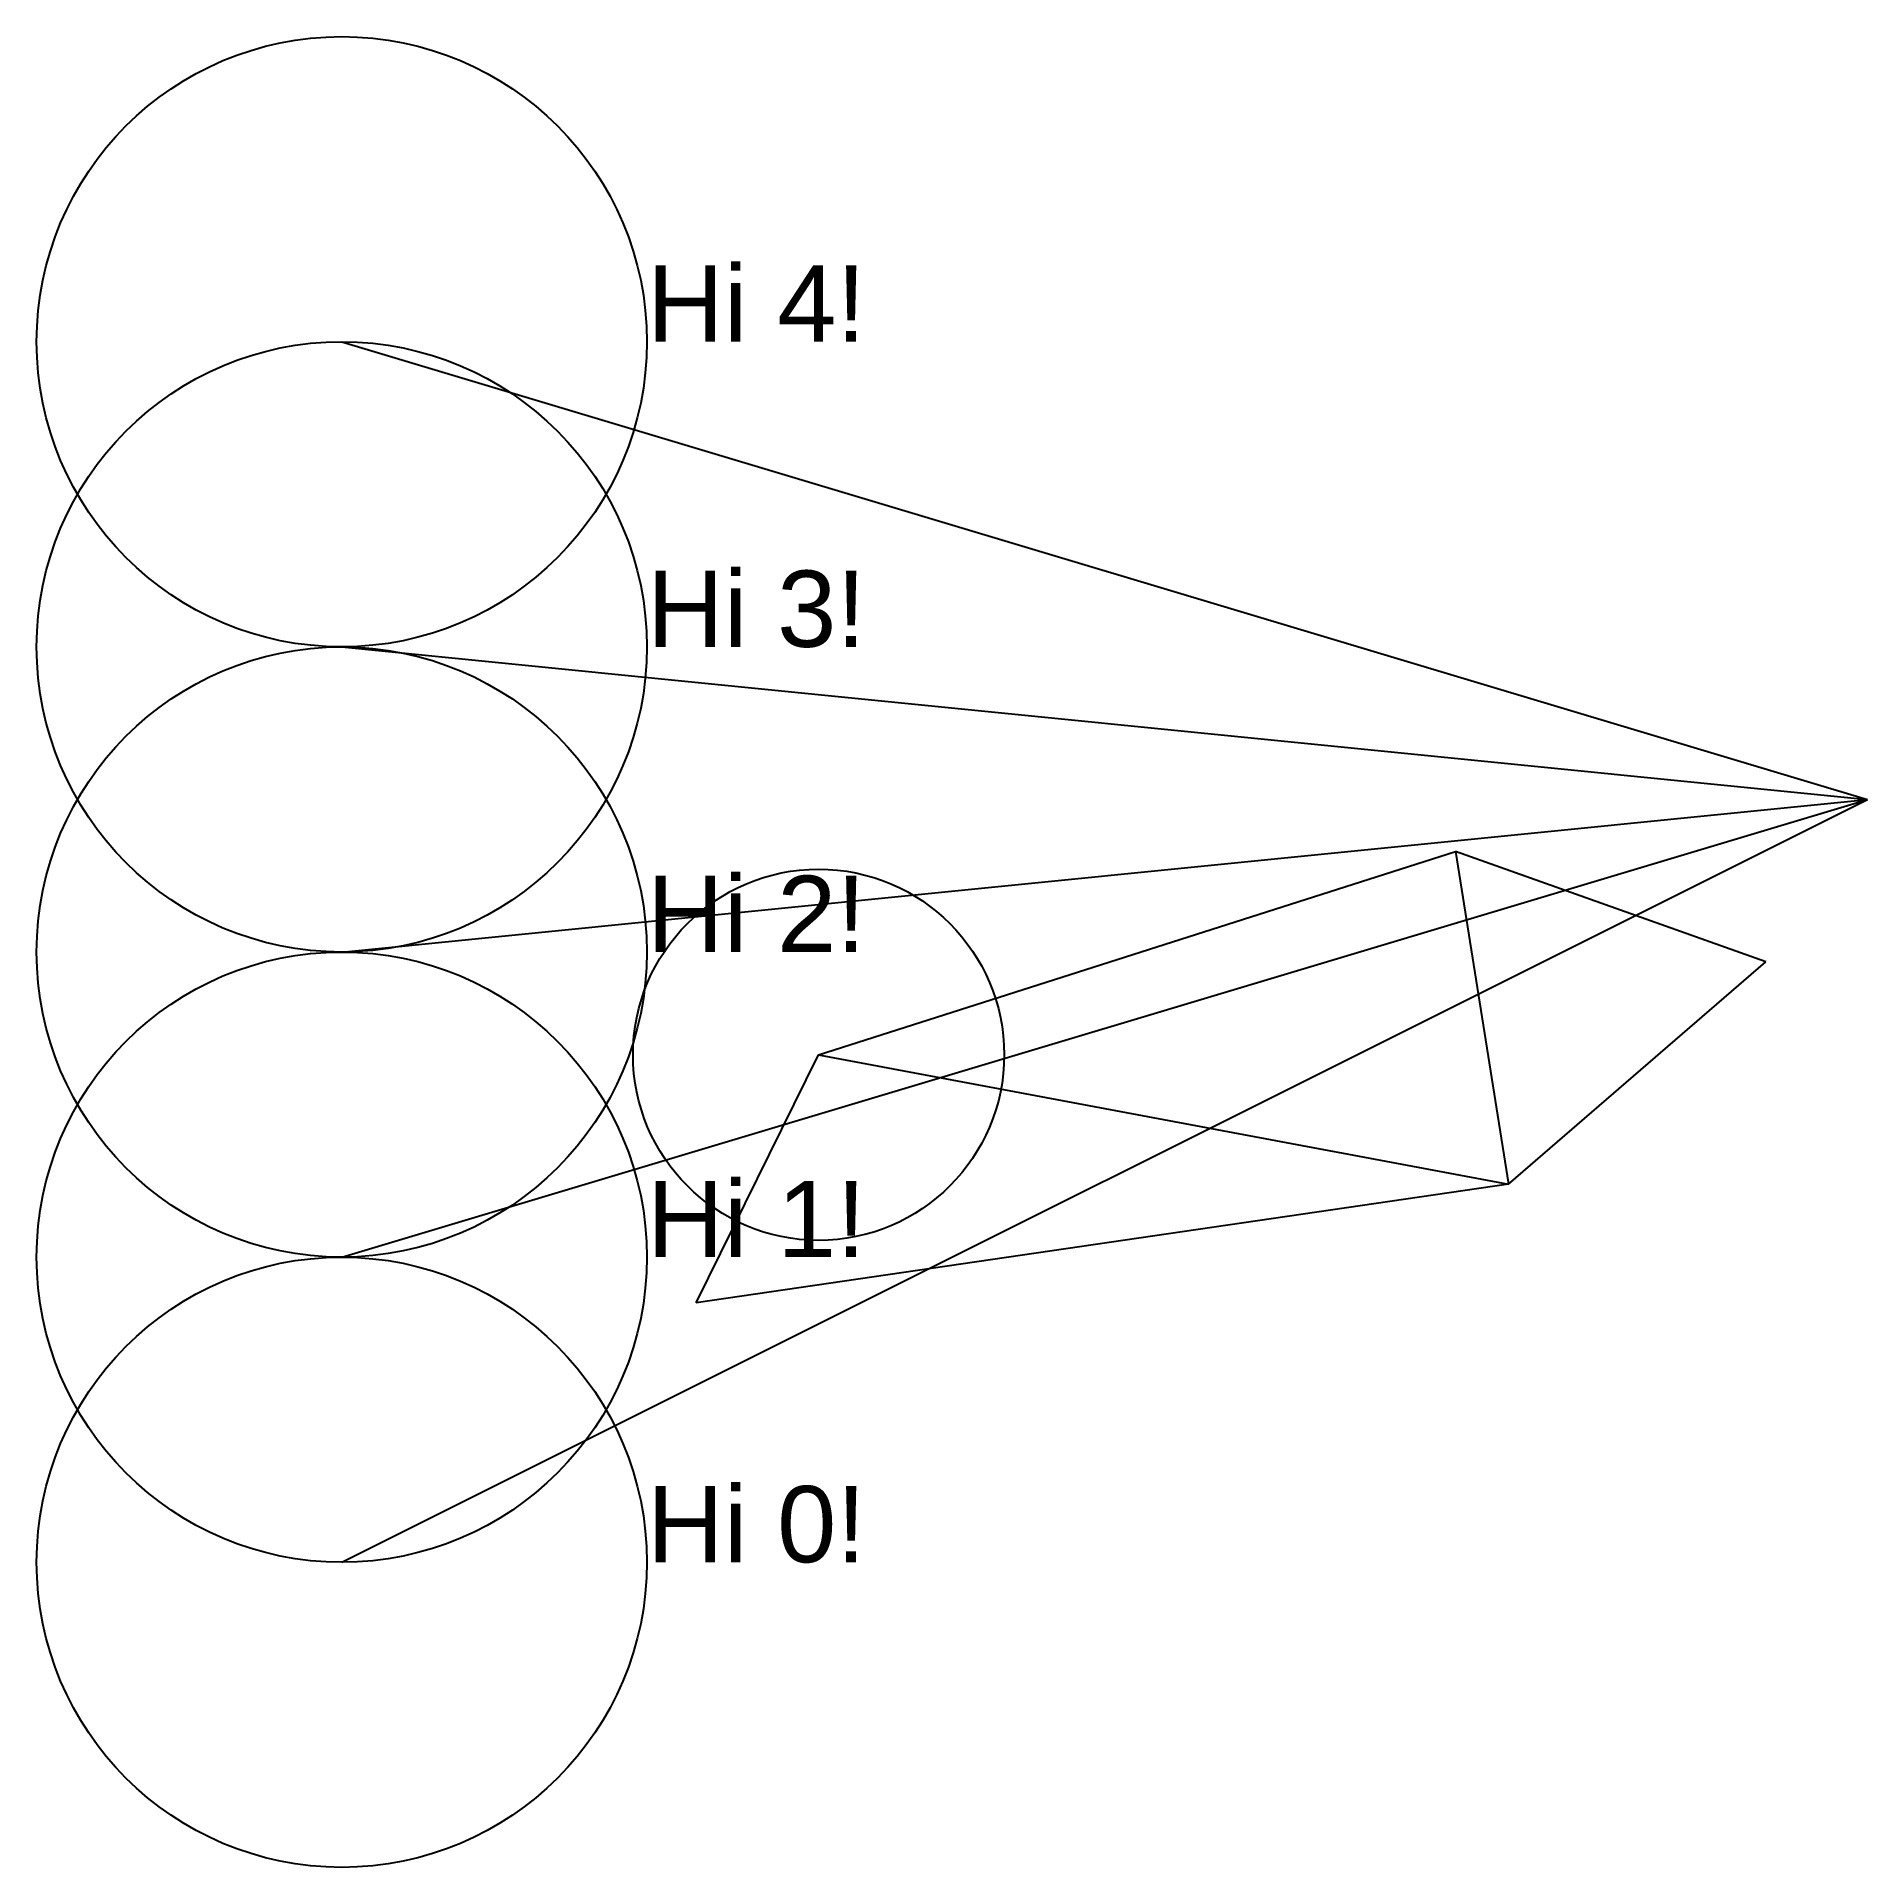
# Model space of a CAD drawing. Header units: inches. Extents: x -10 to 50, y -10 to 50.
import ezdxf

# ---------------------------------------------------------------- set-up
doc = ezdxf.new("R2010")
doc.units = ezdxf.units.IN
doc.header["$MEASUREMENT"] = 0
doc.styles.get("Standard").update_dxf_attribs({"font": 'arial.ttf'})

msp = doc.modelspace()

# ---------------------------------------------------------------- linework, layer by layer
for p, q in [((0, 40), (50, 25)), ((0, 30), (50, 25)), ((0, 0), (50, 25)), ((0, 10), (50, 25)), ((0, 20), (50, 25)), ((15.628, 16.632), (36.502, 23.296)), ((36.502, 23.296), (38.236, 12.388)), ((46.669, 19.68), (36.502, 23.296)), ((38.236, 12.388), (46.669, 19.68)), ((11.62, 8.503), (15.628, 16.632)), ((15.628, 16.632), (38.236, 12.388)), ((38.236, 12.388), (11.62, 8.503))]:
    msp.add_line(p, q)
for centre, radius in [((0, 40), 10), ((0, 30), 10), ((0, 20), 10), ((15.628, 16.632), 6.082), ((0, 10), 10), ((0, 0), 10)]:
    msp.add_circle(centre, radius)

# ---------------------------------------------------------------- texts
for s, p in [('Hi 4!', (10, 40)), ('Hi 3!', (10, 30)), ('Hi 2!', (10, 20)), ('Hi 1!', (10, 10)), ('Hi 0!', (10, 0))]:
    msp.add_text(s, height=2.5).set_placement(p)

doc.saveas('drawing.dxf')
